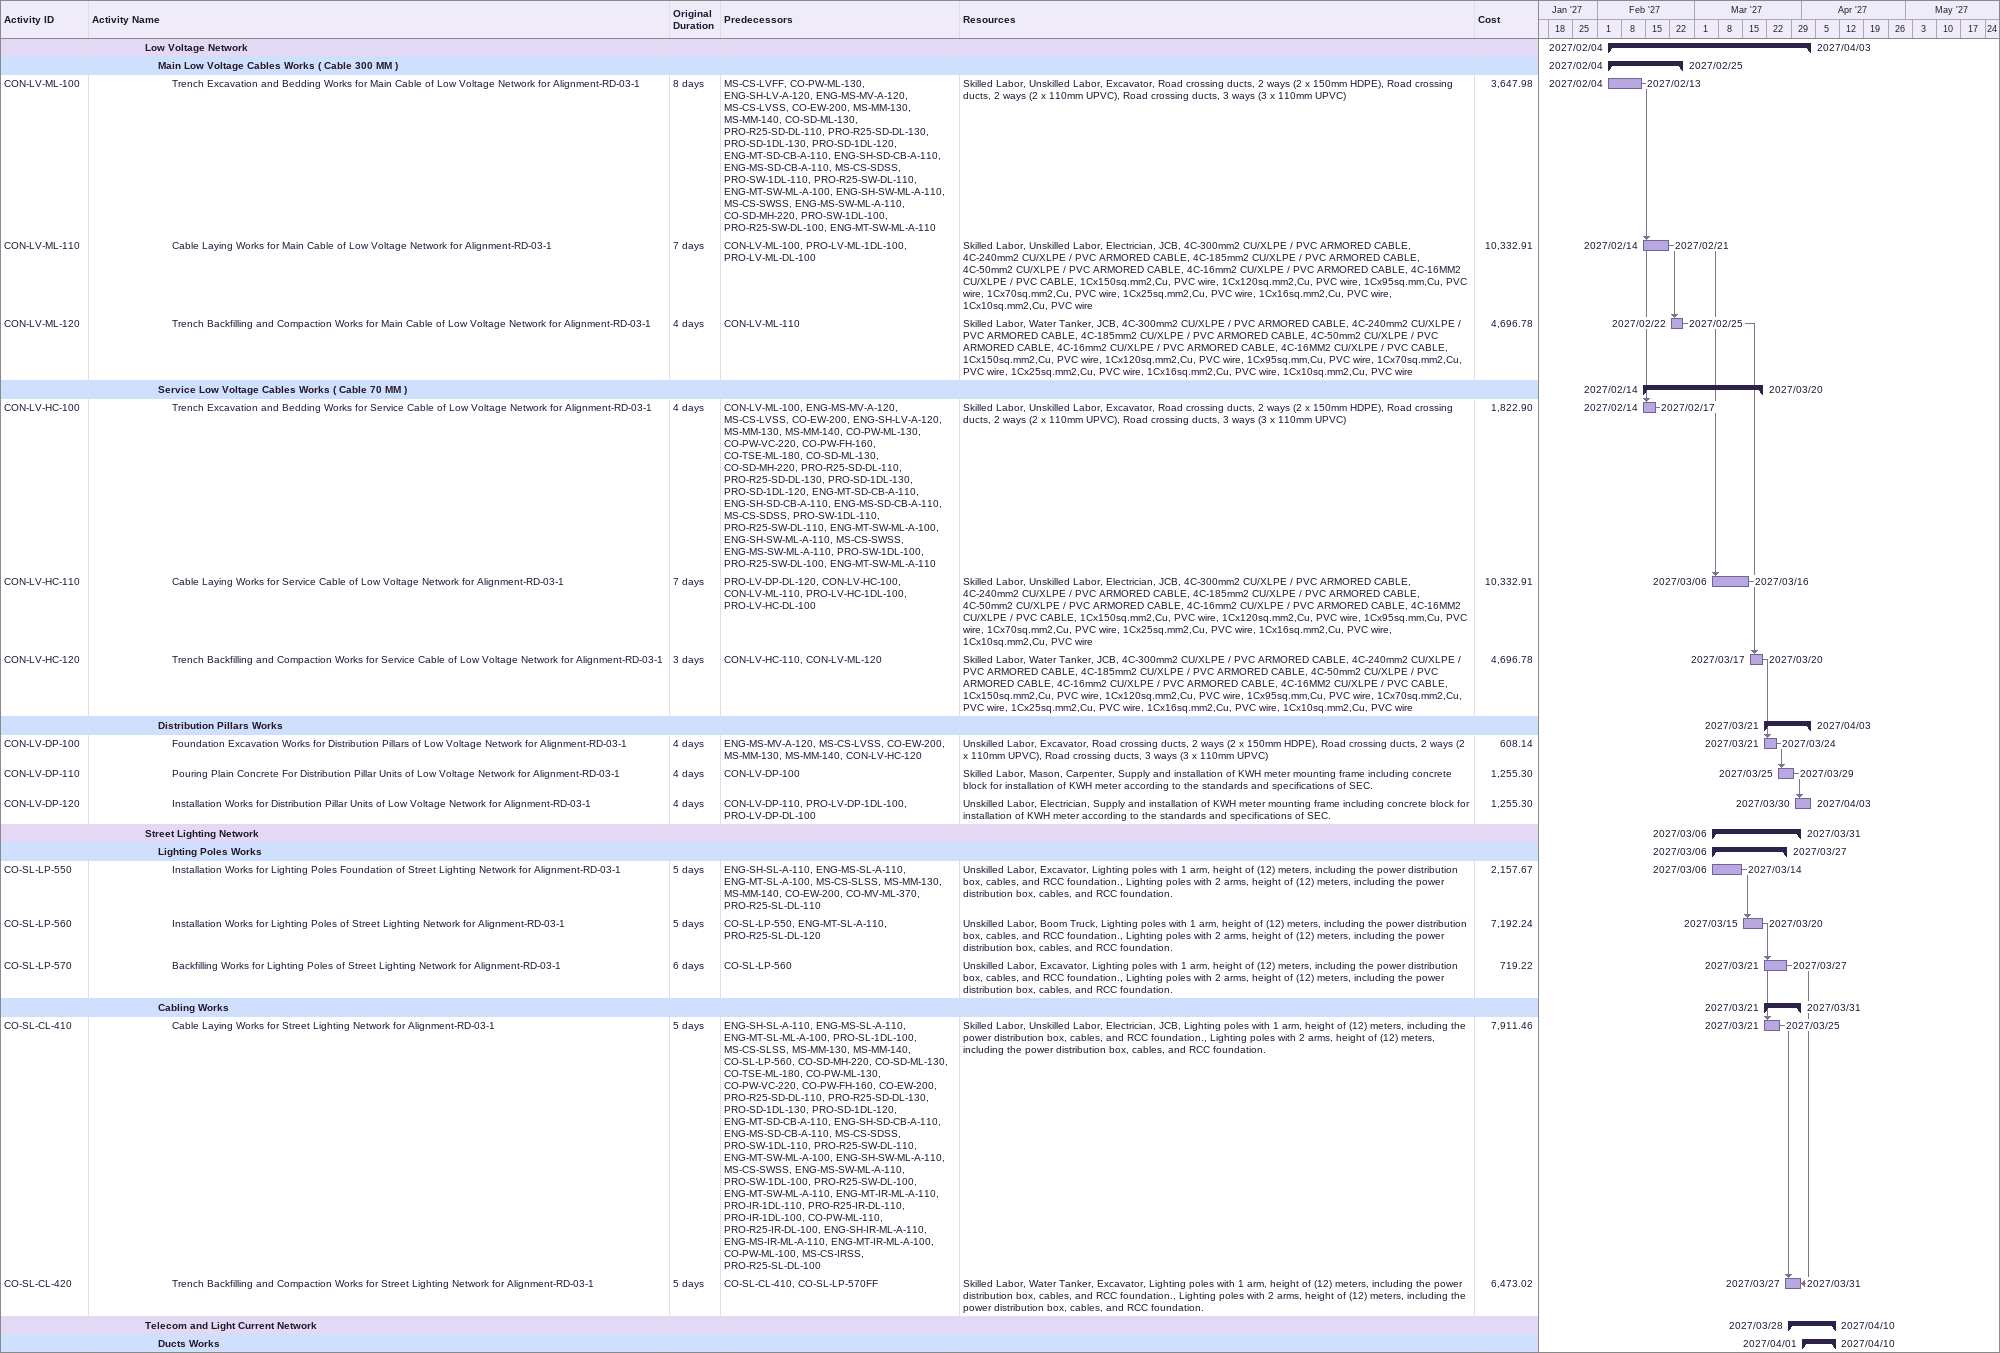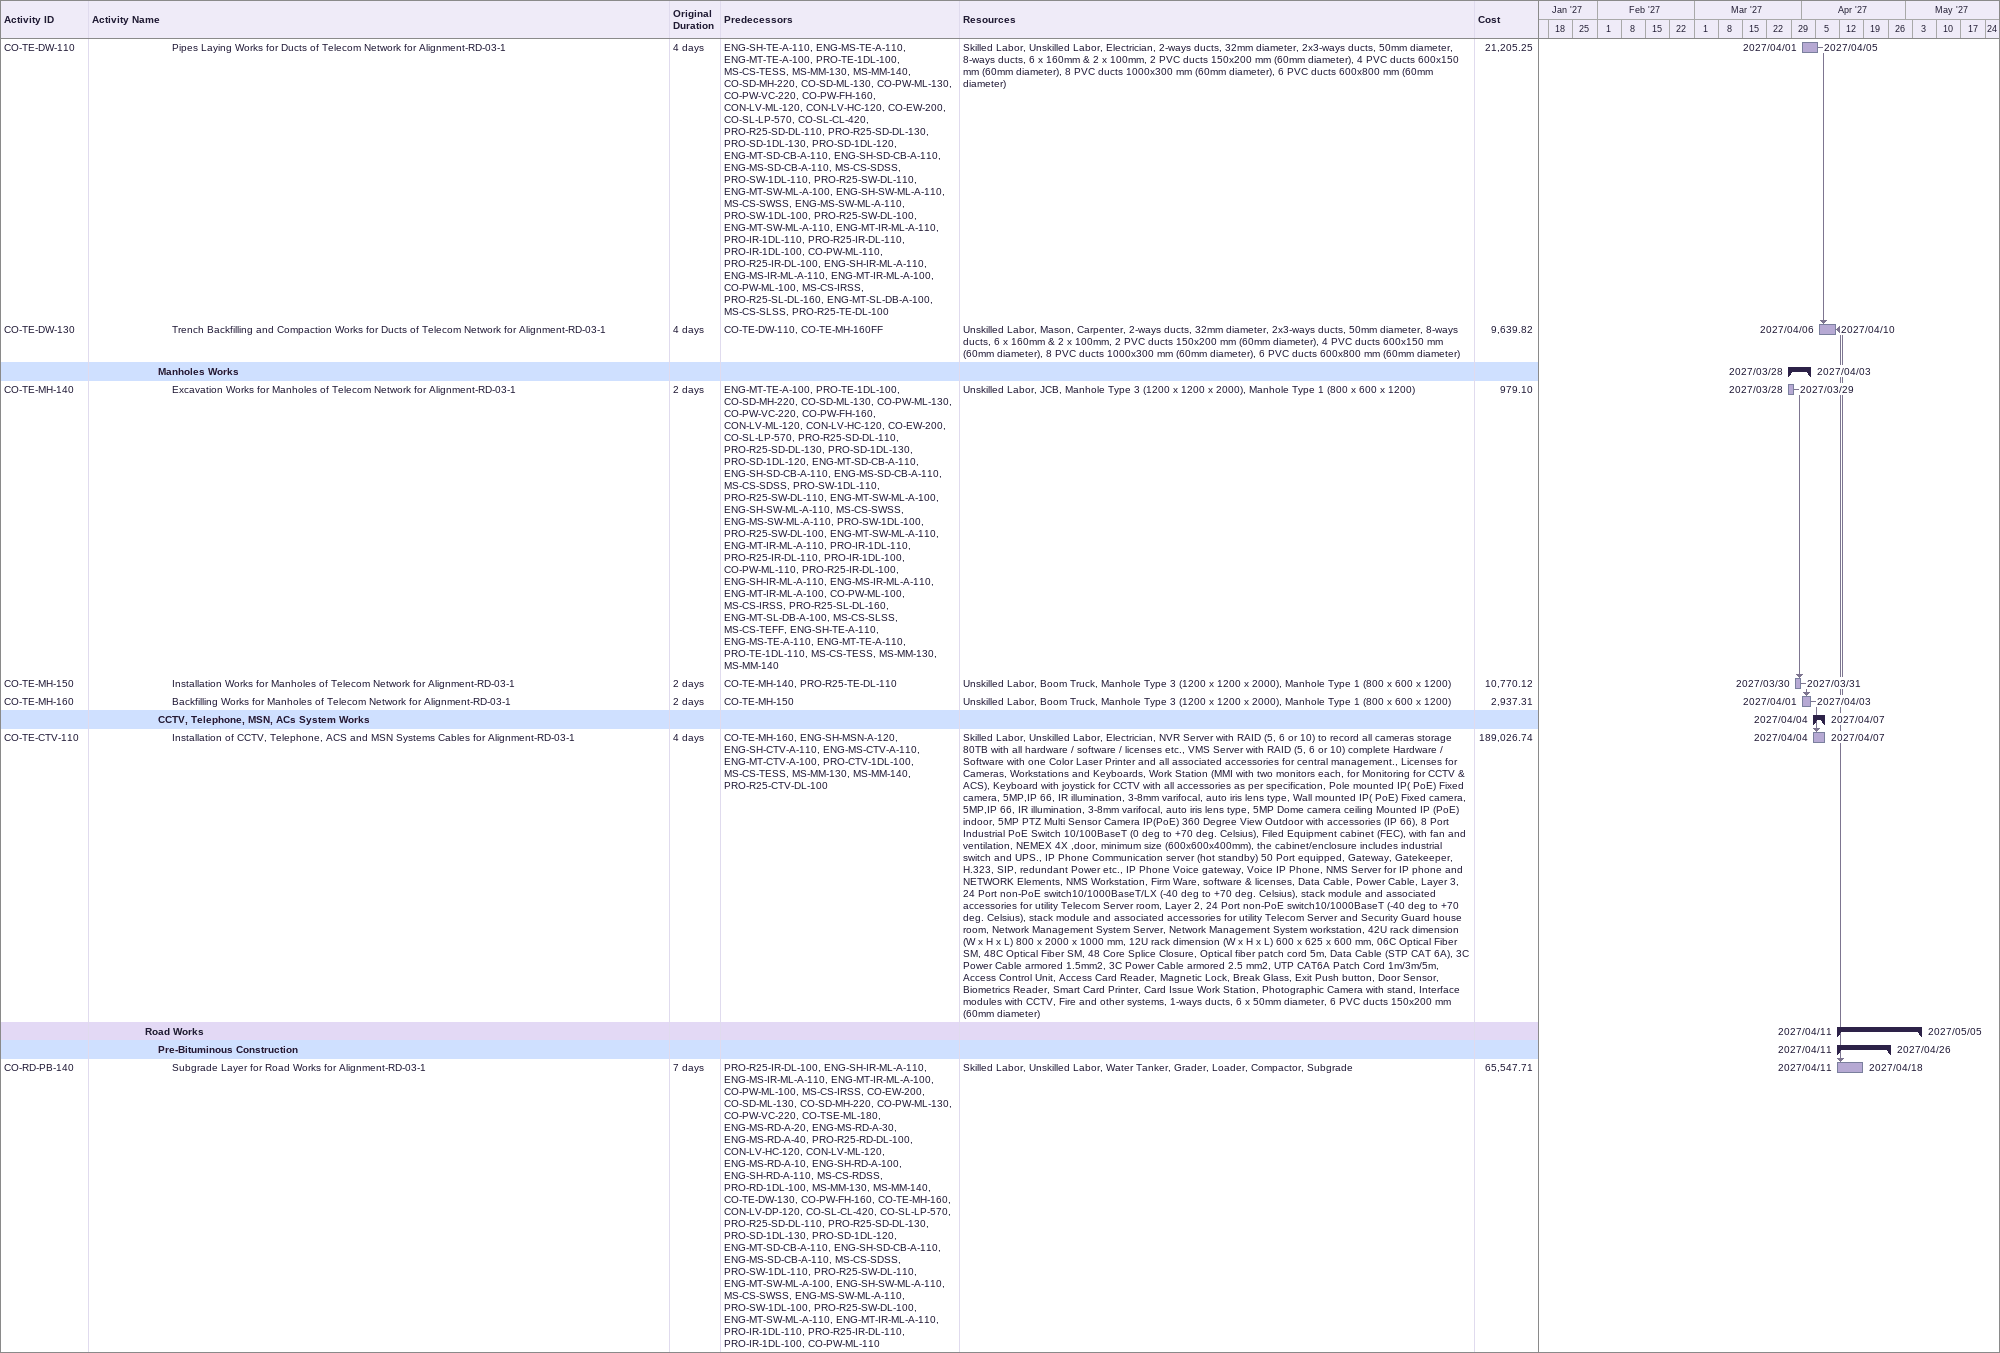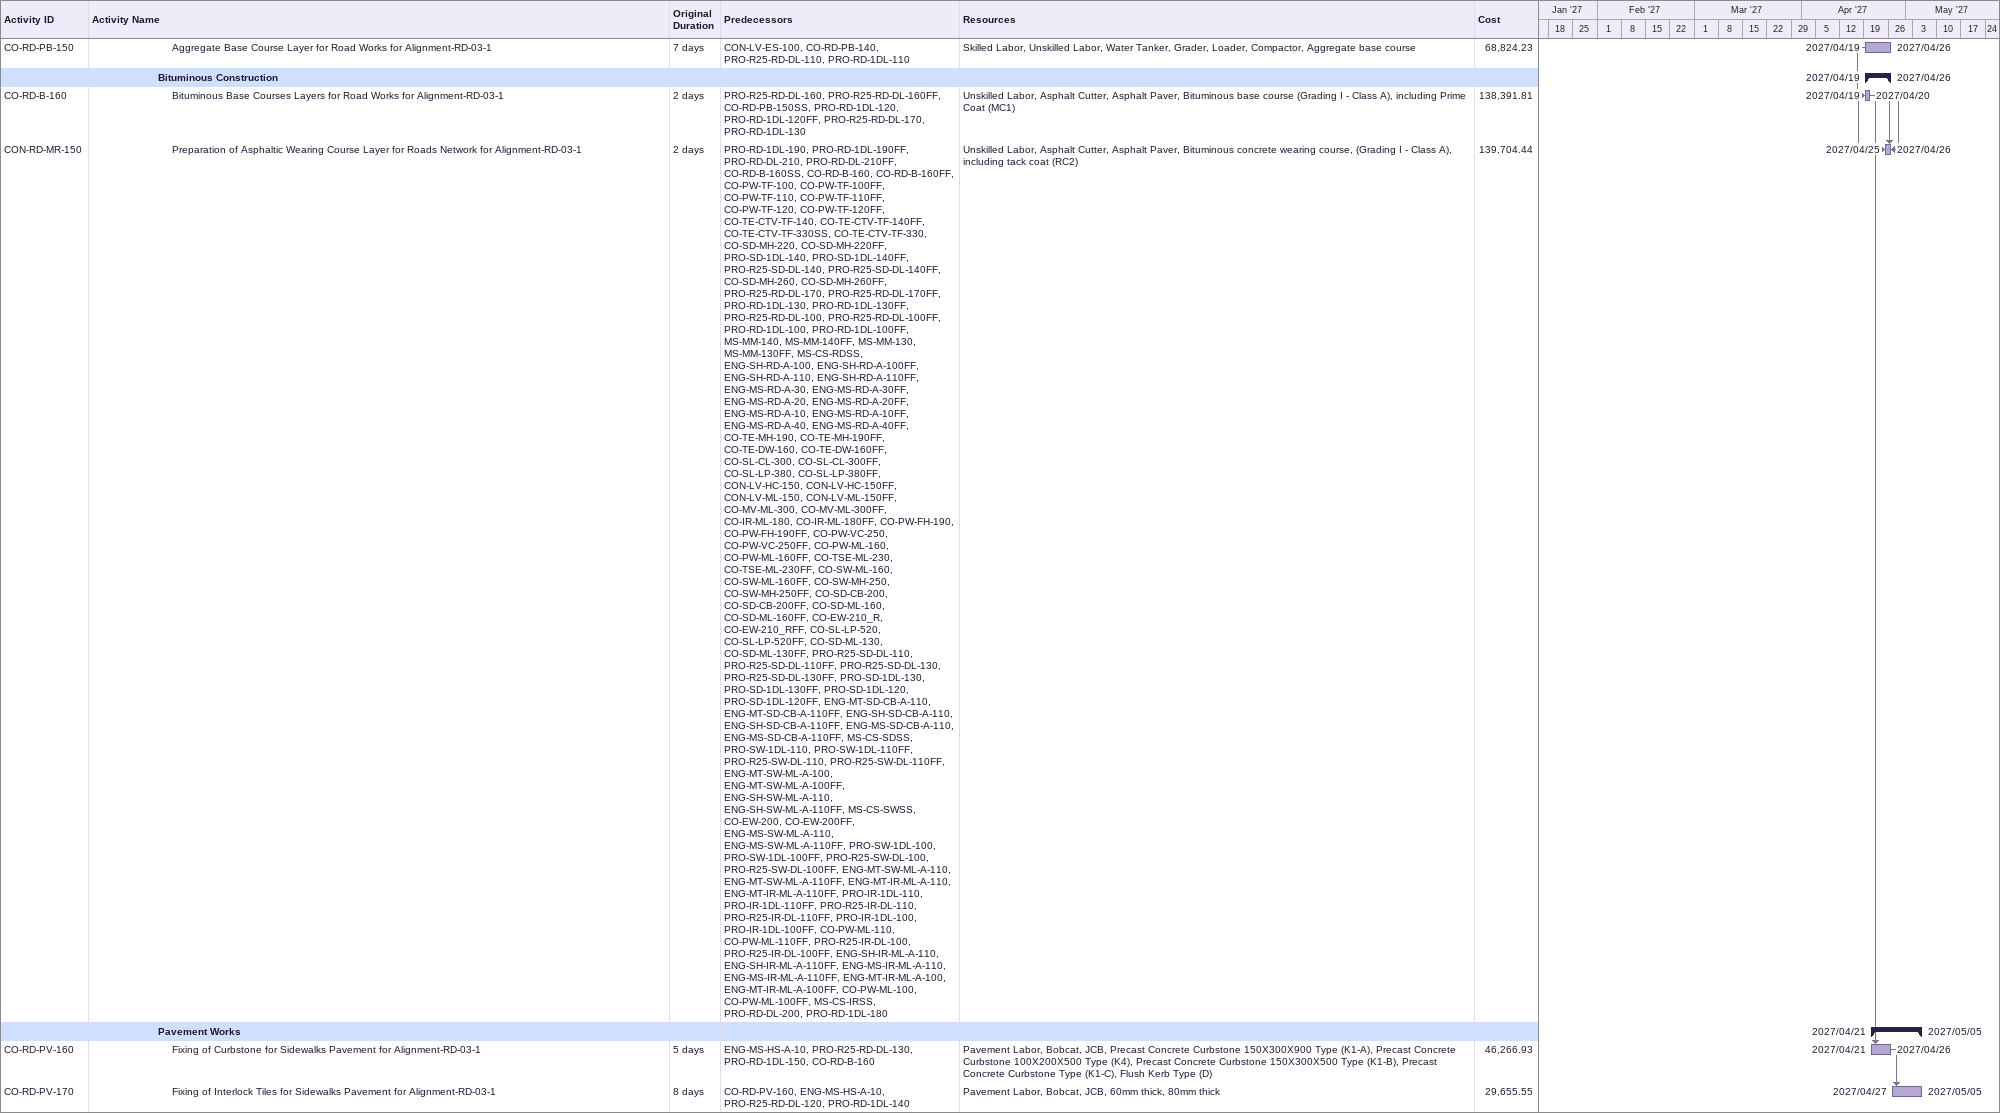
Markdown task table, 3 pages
| ID | Level | Task | Original duration | Start | Finish | Predecessors | Resources | Cost |
|---|---|---|---|---|---|---|---|---|
|  | 5 | **Low Voltage Network** |  | 2027-02-04 | 2027-04-03 |  |  |  |
|  | 6 | **Main Low Voltage Cables Works ( Cable 300 MM )** |  | 2027-02-04 | 2027-02-25 |  |  |  |
| CON-LV-ML-100 | 7 | Trench Excavation and Bedding Works for Main Cable of Low Voltage Network for Alignment-RD-03-1 | 8d | 2027-02-04 | 2027-02-13 | MS-CS-LVFF, CO-PW-ML-130, ENG-SH-LV-A-120, ENG-MS-MV-A-120, MS-CS-LVSS, CO-EW-200, MS-MM-130, MS-MM-140, CO-SD-ML-130, PRO-R25-SD-DL-110, PRO-R25-SD-DL-130, PRO-SD-1DL-130, PRO-SD-1DL-120, ENG-MT-SD-CB-A-110, ENG-SH-SD-CB-A-110, ENG-MS-SD-CB-A-110, MS-CS-SDSS, PRO-SW-1DL-110, PRO-R25-SW-DL-110, ENG-MT-SW-ML-A-100, ENG-SH-SW-ML-A-110, MS-CS-SWSS, ENG-MS-SW-ML-A-110, CO-SD-MH-220, PRO-SW-1DL-100, PRO-R25-SW-DL-100, ENG-MT-SW-ML-A-110 | Skilled Labor, Unskilled Labor, Excavator, Road crossing ducts, 2 ways (2 x 150mm HDPE), Road crossing ducts, 2 ways (2 x 110mm UPVC), Road crossing ducts, 3 ways (3 x 110mm UPVC) | 3647.98 |
| CON-LV-ML-110 | 7 | Cable Laying Works for Main Cable of Low Voltage Network for Alignment-RD-03-1 | 7d | 2027-02-14 | 2027-02-21 | CON-LV-ML-100, PRO-LV-ML-1DL-100, PRO-LV-ML-DL-100 | Skilled Labor, Unskilled Labor, Electrician, JCB, 4C-300mm2 CU/XLPE / PVC ARMORED CABLE, 4C-240mm2 CU/XLPE / PVC ARMORED CABLE, 4C-185mm2 CU/XLPE / PVC ARMORED CABLE, 4C-50mm2 CU/XLPE / PVC ARMORED CABLE, 4C-16mm2 CU/XLPE / PVC ARMORED CABLE, 4C-16MM2 CU/XLPE / PVC CABLE, 1Cx150sq.mm2,Cu, PVC wire, 1Cx120sq.mm2,Cu, PVC wire, 1Cx95sq.mm,Cu, PVC wire, 1Cx70sq.mm2,Cu, PVC wire, 1Cx25sq.mm2,Cu, PVC wire, 1Cx16sq.mm2,Cu, PVC wire, 1Cx10sq.mm2,Cu, PVC wire | 10332.91 |
| CON-LV-ML-120 | 7 | Trench Backfilling and Compaction Works for Main Cable of Low Voltage Network for Alignment-RD-03-1 | 4d | 2027-02-22 | 2027-02-25 | CON-LV-ML-110 | Skilled Labor, Water Tanker, JCB, 4C-300mm2 CU/XLPE / PVC ARMORED CABLE, 4C-240mm2 CU/XLPE / PVC ARMORED CABLE, 4C-185mm2 CU/XLPE / PVC ARMORED CABLE, 4C-50mm2 CU/XLPE / PVC ARMORED CABLE, 4C-16mm2 CU/XLPE / PVC ARMORED CABLE, 4C-16MM2 CU/XLPE / PVC CABLE, 1Cx150sq.mm2,Cu, PVC wire, 1Cx120sq.mm2,Cu, PVC wire, 1Cx95sq.mm,Cu, PVC wire, 1Cx70sq.mm2,Cu, PVC wire, 1Cx25sq.mm2,Cu, PVC wire, 1Cx16sq.mm2,Cu, PVC wire, 1Cx10sq.mm2,Cu, PVC wire | 4696.78 |
|  | 6 | **Service Low Voltage Cables Works ( Cable 70 MM )** |  | 2027-02-14 | 2027-03-20 |  |  |  |
| CON-LV-HC-100 | 7 | Trench Excavation and Bedding Works for Service Cable of Low Voltage Network for Alignment-RD-03-1 | 4d | 2027-02-14 | 2027-02-17 | CON-LV-ML-100, ENG-MS-MV-A-120, MS-CS-LVSS, CO-EW-200, ENG-SH-LV-A-120, MS-MM-130, MS-MM-140, CO-PW-ML-130, CO-PW-VC-220, CO-PW-FH-160, CO-TSE-ML-180, CO-SD-ML-130, CO-SD-MH-220, PRO-R25-SD-DL-110, PRO-R25-SD-DL-130, PRO-SD-1DL-130, PRO-SD-1DL-120, ENG-MT-SD-CB-A-110, ENG-SH-SD-CB-A-110, ENG-MS-SD-CB-A-110, MS-CS-SDSS, PRO-SW-1DL-110, PRO-R25-SW-DL-110, ENG-MT-SW-ML-A-100, ENG-SH-SW-ML-A-110, MS-CS-SWSS, ENG-MS-SW-ML-A-110, PRO-SW-1DL-100, PRO-R25-SW-DL-100, ENG-MT-SW-ML-A-110 | Skilled Labor, Unskilled Labor, Excavator, Road crossing ducts, 2 ways (2 x 150mm HDPE), Road crossing ducts, 2 ways (2 x 110mm UPVC), Road crossing ducts, 3 ways (3 x 110mm UPVC) | 1822.90 |
| CON-LV-HC-110 | 7 | Cable Laying Works for Service Cable of Low Voltage Network for Alignment-RD-03-1 | 7d | 2027-03-06 | 2027-03-16 | PRO-LV-DP-DL-120, CON-LV-HC-100, CON-LV-ML-110, PRO-LV-HC-1DL-100, PRO-LV-HC-DL-100 | Skilled Labor, Unskilled Labor, Electrician, JCB, 4C-300mm2 CU/XLPE / PVC ARMORED CABLE, 4C-240mm2 CU/XLPE / PVC ARMORED CABLE, 4C-185mm2 CU/XLPE / PVC ARMORED CABLE, 4C-50mm2 CU/XLPE / PVC ARMORED CABLE, 4C-16mm2 CU/XLPE / PVC ARMORED CABLE, 4C-16MM2 CU/XLPE / PVC CABLE, 1Cx150sq.mm2,Cu, PVC wire, 1Cx120sq.mm2,Cu, PVC wire, 1Cx95sq.mm,Cu, PVC wire, 1Cx70sq.mm2,Cu, PVC wire, 1Cx25sq.mm2,Cu, PVC wire, 1Cx16sq.mm2,Cu, PVC wire, 1Cx10sq.mm2,Cu, PVC wire | 10332.91 |
| CON-LV-HC-120 | 7 | Trench Backfilling and Compaction Works for Service Cable of Low Voltage Network for Alignment-RD-03-1 | 3d | 2027-03-17 | 2027-03-20 | CON-LV-HC-110, CON-LV-ML-120 | Skilled Labor, Water Tanker, JCB, 4C-300mm2 CU/XLPE / PVC ARMORED CABLE, 4C-240mm2 CU/XLPE / PVC ARMORED CABLE, 4C-185mm2 CU/XLPE / PVC ARMORED CABLE, 4C-50mm2 CU/XLPE / PVC ARMORED CABLE, 4C-16mm2 CU/XLPE / PVC ARMORED CABLE, 4C-16MM2 CU/XLPE / PVC CABLE, 1Cx150sq.mm2,Cu, PVC wire, 1Cx120sq.mm2,Cu, PVC wire, 1Cx95sq.mm,Cu, PVC wire, 1Cx70sq.mm2,Cu, PVC wire, 1Cx25sq.mm2,Cu, PVC wire, 1Cx16sq.mm2,Cu, PVC wire, 1Cx10sq.mm2,Cu, PVC wire | 4696.78 |
|  | 6 | **Distribution Pillars Works** |  | 2027-03-21 | 2027-04-03 |  |  |  |
| CON-LV-DP-100 | 7 | Foundation Excavation Works for Distribution Pillars of Low Voltage Network for Alignment-RD-03-1 | 4d | 2027-03-21 | 2027-03-24 | ENG-MS-MV-A-120, MS-CS-LVSS, CO-EW-200, MS-MM-130, MS-MM-140, CON-LV-HC-120 | Unskilled Labor, Excavator, Road crossing ducts, 2 ways (2 x 150mm HDPE), Road crossing ducts, 2 ways (2 x 110mm UPVC), Road crossing ducts, 3 ways (3 x 110mm UPVC) | 608.14 |
| CON-LV-DP-110 | 7 | Pouring Plain Concrete For Distribution Pillar Units of Low Voltage Network for Alignment-RD-03-1 | 4d | 2027-03-25 | 2027-03-29 | CON-LV-DP-100 | Skilled Labor, Mason, Carpenter, Supply and installation of KWH meter mounting frame including concrete block for installation of KWH meter according to the standards and specifications of SEC. | 1255.30 |
| CON-LV-DP-120 | 7 | Installation Works for Distribution Pillar Units of Low Voltage Network for Alignment-RD-03-1 | 4d | 2027-03-30 | 2027-04-03 | CON-LV-DP-110, PRO-LV-DP-1DL-100, PRO-LV-DP-DL-100 | Unskilled Labor, Electrician, Supply and installation of KWH meter mounting frame including concrete block for installation of KWH meter according to the standards and specifications of SEC. | 1255.30 |
|  | 5 | **Street Lighting Network** |  | 2027-03-06 | 2027-03-31 |  |  |  |
|  | 6 | **Lighting Poles Works** |  | 2027-03-06 | 2027-03-27 |  |  |  |
| CO-SL-LP-550 | 7 | Installation Works for Lighting Poles Foundation of Street Lighting Network for Alignment-RD-03-1 | 5d | 2027-03-06 | 2027-03-14 | ENG-SH-SL-A-110, ENG-MS-SL-A-110, ENG-MT-SL-A-100, MS-CS-SLSS, MS-MM-130, MS-MM-140, CO-EW-200, CO-MV-ML-370, PRO-R25-SL-DL-110 | Unskilled Labor, Excavator, Lighting poles with 1 arm, height of (12) meters, including the power distribution box, cables, and RCC foundation., Lighting poles with 2 arms, height of (12) meters, including the power distribution box, cables, and RCC foundation. | 2157.67 |
| CO-SL-LP-560 | 7 | Installation Works for Lighting Poles of Street Lighting Network for Alignment-RD-03-1 | 5d | 2027-03-15 | 2027-03-20 | CO-SL-LP-550, ENG-MT-SL-A-110, PRO-R25-SL-DL-120 | Unskilled Labor, Boom Truck, Lighting poles with 1 arm, height of (12) meters, including the power distribution box, cables, and RCC foundation., Lighting poles with 2 arms, height of (12) meters, including the power distribution box, cables, and RCC foundation. | 7192.24 |
| CO-SL-LP-570 | 7 | Backfilling Works for Lighting Poles of Street Lighting Network for Alignment-RD-03-1 | 6d | 2027-03-21 | 2027-03-27 | CO-SL-LP-560 | Unskilled Labor, Excavator, Lighting poles with 1 arm, height of (12) meters, including the power distribution box, cables, and RCC foundation., Lighting poles with 2 arms, height of (12) meters, including the power distribution box, cables, and RCC foundation. | 719.22 |
|  | 6 | **Cabling Works** |  | 2027-03-21 | 2027-03-31 |  |  |  |
| CO-SL-CL-410 | 7 | Cable Laying Works for Street Lighting Network for Alignment-RD-03-1 | 5d | 2027-03-21 | 2027-03-25 | ENG-SH-SL-A-110, ENG-MS-SL-A-110, ENG-MT-SL-ML-A-100, PRO-SL-1DL-100, MS-CS-SLSS, MS-MM-130, MS-MM-140, CO-SL-LP-560, CO-SD-MH-220, CO-SD-ML-130, CO-TSE-ML-180, CO-PW-ML-130, CO-PW-VC-220, CO-PW-FH-160, CO-EW-200, PRO-R25-SD-DL-110, PRO-R25-SD-DL-130, PRO-SD-1DL-130, PRO-SD-1DL-120, ENG-MT-SD-CB-A-110, ENG-SH-SD-CB-A-110, ENG-MS-SD-CB-A-110, MS-CS-SDSS, PRO-SW-1DL-110, PRO-R25-SW-DL-110, ENG-MT-SW-ML-A-100, ENG-SH-SW-ML-A-110, MS-CS-SWSS, ENG-MS-SW-ML-A-110, PRO-SW-1DL-100, PRO-R25-SW-DL-100, ENG-MT-SW-ML-A-110, ENG-MT-IR-ML-A-110, PRO-IR-1DL-110, PRO-R25-IR-DL-110, PRO-IR-1DL-100, CO-PW-ML-110, PRO-R25-IR-DL-100, ENG-SH-IR-ML-A-110, ENG-MS-IR-ML-A-110, ENG-MT-IR-ML-A-100, CO-PW-ML-100, MS-CS-IRSS, PRO-R25-SL-DL-100 | Skilled Labor, Unskilled Labor, Electrician, JCB, Lighting poles with 1 arm, height of (12) meters, including the power distribution box, cables, and RCC foundation., Lighting poles with 2 arms, height of (12) meters, including the power distribution box, cables, and RCC foundation. | 7911.46 |
| CO-SL-CL-420 | 7 | Trench Backfilling and Compaction Works for Street Lighting Network for Alignment-RD-03-1 | 5d | 2027-03-27 | 2027-03-31 | CO-SL-CL-410, CO-SL-LP-570FF | Skilled Labor, Water Tanker, Excavator, Lighting poles with 1 arm, height of (12) meters, including the power distribution box, cables, and RCC foundation., Lighting poles with 2 arms, height of (12) meters, including the power distribution box, cables, and RCC foundation. | 6473.02 |
|  | 5 | **Telecom and Light Current Network** |  | 2027-03-28 | 2027-04-10 |  |  |  |
|  | 6 | **Ducts Works** |  | 2027-04-01 | 2027-04-10 |  |  |  |
| CO-TE-DW-110 | 7 | Pipes Laying Works for Ducts of Telecom Network for Alignment-RD-03-1 | 4d | 2027-04-01 | 2027-04-05 | ENG-SH-TE-A-110, ENG-MS-TE-A-110, ENG-MT-TE-A-100, PRO-TE-1DL-100, MS-CS-TESS, MS-MM-130, MS-MM-140, CO-SD-MH-220, CO-SD-ML-130, CO-PW-ML-130, CO-PW-VC-220, CO-PW-FH-160, CON-LV-ML-120, CON-LV-HC-120, CO-EW-200, CO-SL-LP-570, CO-SL-CL-420, PRO-R25-SD-DL-110, PRO-R25-SD-DL-130, PRO-SD-1DL-130, PRO-SD-1DL-120, ENG-MT-SD-CB-A-110, ENG-SH-SD-CB-A-110, ENG-MS-SD-CB-A-110, MS-CS-SDSS, PRO-SW-1DL-110, PRO-R25-SW-DL-110, ENG-MT-SW-ML-A-100, ENG-SH-SW-ML-A-110, MS-CS-SWSS, ENG-MS-SW-ML-A-110, PRO-SW-1DL-100, PRO-R25-SW-DL-100, ENG-MT-SW-ML-A-110, ENG-MT-IR-ML-A-110, PRO-IR-1DL-110, PRO-R25-IR-DL-110, PRO-IR-1DL-100, CO-PW-ML-110, PRO-R25-IR-DL-100, ENG-SH-IR-ML-A-110, ENG-MS-IR-ML-A-110, ENG-MT-IR-ML-A-100, CO-PW-ML-100, MS-CS-IRSS, PRO-R25-SL-DL-160, ENG-MT-SL-DB-A-100, MS-CS-SLSS, PRO-R25-TE-DL-100 | Skilled Labor, Unskilled Labor, Electrician, 2-ways ducts, 32mm diameter, 2x3-ways ducts, 50mm diameter, 8-ways ducts, 6 x 160mm & 2 x 100mm, 2 PVC ducts 150x200 mm (60mm diameter), 4 PVC ducts 600x150 mm (60mm diameter), 8 PVC ducts 1000x300 mm (60mm diameter), 6 PVC ducts 600x800 mm (60mm diameter) | 21205.25 |
| CO-TE-DW-130 | 7 | Trench Backfilling and Compaction Works for Ducts of Telecom Network for Alignment-RD-03-1 | 4d | 2027-04-06 | 2027-04-10 | CO-TE-DW-110, CO-TE-MH-160FF | Unskilled Labor, Mason, Carpenter, 2-ways ducts, 32mm diameter, 2x3-ways ducts, 50mm diameter, 8-ways ducts, 6 x 160mm & 2 x 100mm, 2 PVC ducts 150x200 mm (60mm diameter), 4 PVC ducts 600x150 mm (60mm diameter), 8 PVC ducts 1000x300 mm (60mm diameter), 6 PVC ducts 600x800 mm (60mm diameter) | 9639.82 |
|  | 6 | **Manholes Works** |  | 2027-03-28 | 2027-04-03 |  |  |  |
| CO-TE-MH-140 | 7 | Excavation Works for Manholes of Telecom Network for Alignment-RD-03-1 | 2d | 2027-03-28 | 2027-03-29 | ENG-MT-TE-A-100, PRO-TE-1DL-100, CO-SD-MH-220, CO-SD-ML-130, CO-PW-ML-130, CO-PW-VC-220, CO-PW-FH-160, CON-LV-ML-120, CON-LV-HC-120, CO-EW-200, CO-SL-LP-570, PRO-R25-SD-DL-110, PRO-R25-SD-DL-130, PRO-SD-1DL-130, PRO-SD-1DL-120, ENG-MT-SD-CB-A-110, ENG-SH-SD-CB-A-110, ENG-MS-SD-CB-A-110, MS-CS-SDSS, PRO-SW-1DL-110, PRO-R25-SW-DL-110, ENG-MT-SW-ML-A-100, ENG-SH-SW-ML-A-110, MS-CS-SWSS, ENG-MS-SW-ML-A-110, PRO-SW-1DL-100, PRO-R25-SW-DL-100, ENG-MT-SW-ML-A-110, ENG-MT-IR-ML-A-110, PRO-IR-1DL-110, PRO-R25-IR-DL-110, PRO-IR-1DL-100, CO-PW-ML-110, PRO-R25-IR-DL-100, ENG-SH-IR-ML-A-110, ENG-MS-IR-ML-A-110, ENG-MT-IR-ML-A-100, CO-PW-ML-100, MS-CS-IRSS, PRO-R25-SL-DL-160, ENG-MT-SL-DB-A-100, MS-CS-SLSS, MS-CS-TEFF, ENG-SH-TE-A-110, ENG-MS-TE-A-110, ENG-MT-TE-A-110, PRO-TE-1DL-110, MS-CS-TESS, MS-MM-130, MS-MM-140 | Unskilled Labor, JCB, Manhole Type 3 (1200 x 1200 x 2000), Manhole Type 1 (800 x 600 x 1200) | 979.10 |
| CO-TE-MH-150 | 7 | Installation Works for Manholes of Telecom Network for Alignment-RD-03-1 | 2d | 2027-03-30 | 2027-03-31 | CO-TE-MH-140, PRO-R25-TE-DL-110 | Unskilled Labor, Boom Truck, Manhole Type 3 (1200 x 1200 x 2000), Manhole Type 1 (800 x 600 x 1200) | 10770.12 |
| CO-TE-MH-160 | 7 | Backfilling Works for Manholes of Telecom Network for Alignment-RD-03-1 | 2d | 2027-04-01 | 2027-04-03 | CO-TE-MH-150 | Unskilled Labor, Boom Truck, Manhole Type 3 (1200 x 1200 x 2000), Manhole Type 1 (800 x 600 x 1200) | 2937.31 |
|  | 6 | **CCTV, Telephone, MSN, ACs System Works** |  | 2027-04-04 | 2027-04-07 |  |  |  |
| CO-TE-CTV-110 | 7 | Installation of CCTV, Telephone, ACS and MSN Systems Cables for Alignment-RD-03-1 | 4d | 2027-04-04 | 2027-04-07 | CO-TE-MH-160, ENG-SH-MSN-A-120, ENG-SH-CTV-A-110, ENG-MS-CTV-A-110, ENG-MT-CTV-A-100, PRO-CTV-1DL-100, MS-CS-TESS, MS-MM-130, MS-MM-140, PRO-R25-CTV-DL-100 | Skilled Labor, Unskilled Labor, Electrician, NVR Server with RAID (5, 6 or 10) to record all cameras storage 80TB with all hardware / software / licenses etc., VMS Server with RAID (5, 6 or 10) complete Hardware / Software with one Color Laser Printer and all associated accessories for central management., Licenses for Cameras, Workstations and Keyboards, Work Station (MMI with two monitors each, for Monitoring for CCTV & ACS), Keyboard with joystick for CCTV with all accessories as per specification, Pole mounted IP( PoE) Fixed camera, 5MP,IP 66, IR illumination, 3-8mm varifocal, auto iris lens type, Wall mounted IP( PoE) Fixed camera, 5MP,IP 66, IR illumination, 3-8mm varifocal, auto iris lens type, 5MP Dome camera ceiling Mounted IP (PoE) indoor, 5MP PTZ Multi Sensor Camera IP(PoE) 360 Degree View Outdoor with accessories (IP 66), 8 Port Industrial PoE Switch 10/100BaseT (0 deg to +70 deg. Celsius), Filed Equipment cabinet (FEC), with fan and ventilation, NEMEX 4X ,door, minimum size (600x600x400mm), the cabinet/enclosure includes industrial switch and UPS., IP Phone Communication server (hot standby) 50 Port equipped, Gateway, Gatekeeper, H.323, SIP, redundant Power etc., IP Phone Voice gateway, Voice IP Phone, NMS Server for IP phone and NETWORK Elements, NMS Workstation, Firm Ware, software & licenses, Data Cable, Power Cable, Layer 3, 24 Port non-PoE switch10/1000BaseT/LX (-40 deg to +70 deg. Celsius), stack module and associated accessories for utility Telecom Server room, Layer 2, 24 Port non-PoE switch10/1000BaseT (-40 deg to +70 deg. Celsius), stack module and associated accessories for utility Telecom Server and Security Guard house room, Network Management System Server, Network Management System workstation, 42U rack dimension (W x H x L) 800 x 2000 x 1000 mm, 12U rack dimension (W x H x L) 600 x 625 x 600 mm, 06C Optical Fiber SM, 48C Optical Fiber SM, 48 Core Splice Closure, Optical fiber patch cord 5m, Data Cable (STP CAT 6A), 3C Power Cable armored 1.5mm2, 3C Power Cable armored 2.5 mm2, UTP CAT6A Patch Cord 1m/3m/5m, Access Control Unit, Access Card Reader, Magnetic Lock, Break Glass, Exit Push button, Door Sensor, Biometrics Reader, Smart Card Printer, Card Issue Work Station, Photographic Camera with stand, Interface modules with CCTV, Fire and other systems, 1-ways ducts, 6 x 50mm diameter, 6 PVC ducts 150x200 mm (60mm diameter) | 189026.74 |
|  | 5 | **Road Works** |  | 2027-04-11 | 2027-05-05 |  |  |  |
|  | 6 | **Pre-Bituminous Construction** |  | 2027-04-11 | 2027-04-26 |  |  |  |
| CO-RD-PB-140 | 7 | Subgrade Layer for Road Works for Alignment-RD-03-1 | 7d | 2027-04-11 | 2027-04-18 | PRO-R25-IR-DL-100, ENG-SH-IR-ML-A-110, ENG-MS-IR-ML-A-110, ENG-MT-IR-ML-A-100, CO-PW-ML-100, MS-CS-IRSS, CO-EW-200, CO-SD-ML-130, CO-SD-MH-220, CO-PW-ML-130, CO-PW-VC-220, CO-TSE-ML-180, ENG-MS-RD-A-20, ENG-MS-RD-A-30, ENG-MS-RD-A-40, PRO-R25-RD-DL-100, CON-LV-HC-120, CON-LV-ML-120, ENG-MS-RD-A-10, ENG-SH-RD-A-100, ENG-SH-RD-A-110, MS-CS-RDSS, PRO-RD-1DL-100, MS-MM-130, MS-MM-140, CO-TE-DW-130, CO-PW-FH-160, CO-TE-MH-160, CON-LV-DP-120, CO-SL-CL-420, CO-SL-LP-570, PRO-R25-SD-DL-110, PRO-R25-SD-DL-130, PRO-SD-1DL-130, PRO-SD-1DL-120, ENG-MT-SD-CB-A-110, ENG-SH-SD-CB-A-110, ENG-MS-SD-CB-A-110, MS-CS-SDSS, PRO-SW-1DL-110, PRO-R25-SW-DL-110, ENG-MT-SW-ML-A-100, ENG-SH-SW-ML-A-110, MS-CS-SWSS, ENG-MS-SW-ML-A-110, PRO-SW-1DL-100, PRO-R25-SW-DL-100, ENG-MT-SW-ML-A-110, ENG-MT-IR-ML-A-110, PRO-IR-1DL-110, PRO-R25-IR-DL-110, PRO-IR-1DL-100, CO-PW-ML-110 | Skilled Labor, Unskilled Labor, Water Tanker, Grader, Loader, Compactor, Subgrade | 65547.71 |
| CO-RD-PB-150 | 7 | Aggregate Base Course Layer for Road Works for Alignment-RD-03-1 | 7d | 2027-04-19 | 2027-04-26 | CON-LV-ES-100, CO-RD-PB-140, PRO-R25-RD-DL-110, PRO-RD-1DL-110 | Skilled Labor, Unskilled Labor, Water Tanker, Grader, Loader, Compactor, Aggregate base course | 68824.23 |
|  | 6 | **Bituminous Construction** |  | 2027-04-19 | 2027-04-26 |  |  |  |
| CO-RD-B-160 | 7 | Bituminous Base Courses Layers for Road Works for Alignment-RD-03-1 | 2d | 2027-04-19 | 2027-04-20 | PRO-R25-RD-DL-160, PRO-R25-RD-DL-160FF, CO-RD-PB-150SS, PRO-RD-1DL-120, PRO-RD-1DL-120FF, PRO-R25-RD-DL-170, PRO-RD-1DL-130 | Unskilled Labor, Asphalt Cutter, Asphalt Paver, Bituminous base course (Grading I - Class A), including Prime Coat (MC1) | 138391.81 |
| CON-RD-MR-150 | 7 | Preparation of Asphaltic Wearing Course Layer for Roads Network for Alignment-RD-03-1 | 2d | 2027-04-25 | 2027-04-26 | PRO-RD-1DL-190, PRO-RD-1DL-190FF, PRO-RD-DL-210, PRO-RD-DL-210FF, CO-RD-B-160SS, CO-RD-B-160, CO-RD-B-160FF, CO-PW-TF-100, CO-PW-TF-100FF, CO-PW-TF-110, CO-PW-TF-110FF, CO-PW-TF-120, CO-PW-TF-120FF, CO-TE-CTV-TF-140, CO-TE-CTV-TF-140FF, CO-TE-CTV-TF-330SS, CO-TE-CTV-TF-330, CO-SD-MH-220, CO-SD-MH-220FF, PRO-SD-1DL-140, PRO-SD-1DL-140FF, PRO-R25-SD-DL-140, PRO-R25-SD-DL-140FF, CO-SD-MH-260, CO-SD-MH-260FF, PRO-R25-RD-DL-170, PRO-R25-RD-DL-170FF, PRO-RD-1DL-130, PRO-RD-1DL-130FF, PRO-R25-RD-DL-100, PRO-R25-RD-DL-100FF, PRO-RD-1DL-100, PRO-RD-1DL-100FF, MS-MM-140, MS-MM-140FF, MS-MM-130, MS-MM-130FF, MS-CS-RDSS, ENG-SH-RD-A-100, ENG-SH-RD-A-100FF, ENG-SH-RD-A-110, ENG-SH-RD-A-110FF, ENG-MS-RD-A-30, ENG-MS-RD-A-30FF, ENG-MS-RD-A-20, ENG-MS-RD-A-20FF, ENG-MS-RD-A-10, ENG-MS-RD-A-10FF, ENG-MS-RD-A-40, ENG-MS-RD-A-40FF, CO-TE-MH-190, CO-TE-MH-190FF, CO-TE-DW-160, CO-TE-DW-160FF, CO-SL-CL-300, CO-SL-CL-300FF, CO-SL-LP-380, CO-SL-LP-380FF, CON-LV-HC-150, CON-LV-HC-150FF, CON-LV-ML-150, CON-LV-ML-150FF, CO-MV-ML-300, CO-MV-ML-300FF, CO-IR-ML-180, CO-IR-ML-180FF, CO-PW-FH-190, CO-PW-FH-190FF, CO-PW-VC-250, CO-PW-VC-250FF, CO-PW-ML-160, CO-PW-ML-160FF, CO-TSE-ML-230, CO-TSE-ML-230FF, CO-SW-ML-160, CO-SW-ML-160FF, CO-SW-MH-250, CO-SW-MH-250FF, CO-SD-CB-200, CO-SD-CB-200FF, CO-SD-ML-160, CO-SD-ML-160FF, CO-EW-210_R, CO-EW-210_RFF, CO-SL-LP-520, CO-SL-LP-520FF, CO-SD-ML-130, CO-SD-ML-130FF, PRO-R25-SD-DL-110, PRO-R25-SD-DL-110FF, PRO-R25-SD-DL-130, PRO-R25-SD-DL-130FF, PRO-SD-1DL-130, PRO-SD-1DL-130FF, PRO-SD-1DL-120, PRO-SD-1DL-120FF, ENG-MT-SD-CB-A-110, ENG-MT-SD-CB-A-110FF, ENG-SH-SD-CB-A-110, ENG-SH-SD-CB-A-110FF, ENG-MS-SD-CB-A-110, ENG-MS-SD-CB-A-110FF, MS-CS-SDSS, PRO-SW-1DL-110, PRO-SW-1DL-110FF, PRO-R25-SW-DL-110, PRO-R25-SW-DL-110FF, ENG-MT-SW-ML-A-100, ENG-MT-SW-ML-A-100FF, ENG-SH-SW-ML-A-110, ENG-SH-SW-ML-A-110FF, MS-CS-SWSS, CO-EW-200, CO-EW-200FF, ENG-MS-SW-ML-A-110, ENG-MS-SW-ML-A-110FF, PRO-SW-1DL-100, PRO-SW-1DL-100FF, PRO-R25-SW-DL-100, PRO-R25-SW-DL-100FF, ENG-MT-SW-ML-A-110, ENG-MT-SW-ML-A-110FF, ENG-MT-IR-ML-A-110, ENG-MT-IR-ML-A-110FF, PRO-IR-1DL-110, PRO-IR-1DL-110FF, PRO-R25-IR-DL-110, PRO-R25-IR-DL-110FF, PRO-IR-1DL-100, PRO-IR-1DL-100FF, CO-PW-ML-110, CO-PW-ML-110FF, PRO-R25-IR-DL-100, PRO-R25-IR-DL-100FF, ENG-SH-IR-ML-A-110, ENG-SH-IR-ML-A-110FF, ENG-MS-IR-ML-A-110, ENG-MS-IR-ML-A-110FF, ENG-MT-IR-ML-A-100, ENG-MT-IR-ML-A-100FF, CO-PW-ML-100, CO-PW-ML-100FF, MS-CS-IRSS, PRO-RD-DL-200, PRO-RD-1DL-180 | Unskilled Labor, Asphalt Cutter, Asphalt Paver, Bituminous concrete wearing course, (Grading I - Class A), including tack coat (RC2) | 139704.44 |
|  | 6 | **Pavement Works** |  | 2027-04-21 | 2027-05-05 |  |  |  |
| CO-RD-PV-160 | 7 | Fixing of Curbstone for Sidewalks Pavement for Alignment-RD-03-1 | 5d | 2027-04-21 | 2027-04-26 | ENG-MS-HS-A-10, PRO-R25-RD-DL-130, PRO-RD-1DL-150, CO-RD-B-160 | Pavement Labor, Bobcat, JCB, Precast Concrete Curbstone 150X300X900 Type (K1-A), Precast Concrete Curbstone 100X200X500 Type (K4), Precast Concrete Curbstone 150X300X500 Type (K1-B), Precast Concrete Curbstone Type (K1-C), Flush Kerb Type (D) | 46266.93 |
| CO-RD-PV-170 | 7 | Fixing of Interlock Tiles for Sidewalks Pavement for Alignment-RD-03-1 | 8d | 2027-04-27 | 2027-05-05 | CO-RD-PV-160, ENG-MS-HS-A-10, PRO-R25-RD-DL-120, PRO-RD-1DL-140 | Pavement Labor, Bobcat, JCB, 60mm thick, 80mm thick | 29655.55 |
